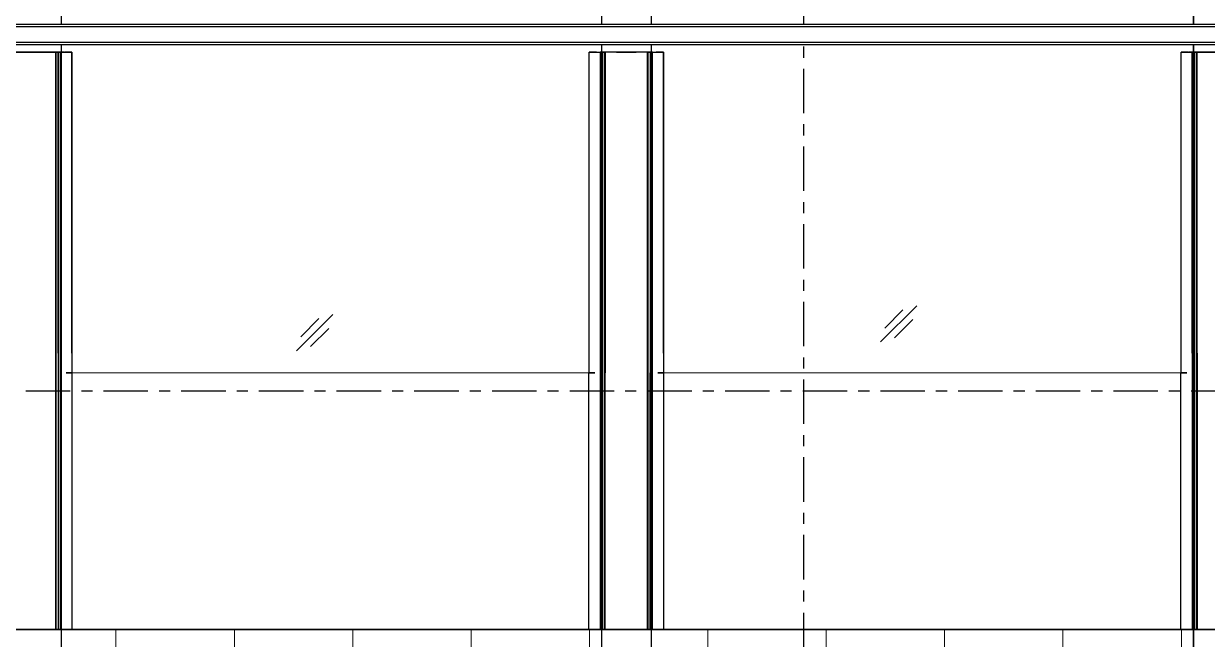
# Model space of a CAD drawing. Header units: millimetres. Extents: x 2519235 to 7246330, y 25937 to 201821.
# Drawn here: x 2849832 to 2855832, y 102240 to 105360 of the extents above; entities that cross this region are included whole.
import ezdxf
from ezdxf.enums import TextEntityAlignment as Align
from ezdxf.xclip import XClip

# ---------------------------------------------------------------- set-up
doc = ezdxf.new("R2010")
doc.units = ezdxf.units.MM
doc.header["$XCLIPFRAME"] = 0
doc.set_wipeout_variables(frame=1)
doc.linetypes.add('TA_GL_000.90000', pattern=[2.475, 0.9, -0.225, 0.225, -0.225, 0.9])
for name, color, linetype in [('000 - 0_HIDE_OBJ_FRAMING_DEF_SUB_1', 7, 'Continuous'), ('000 - 0_SYM_DWG_GRID-BUBBLE_MAIN_COLOR_1', 7, 'Continuous'), ('000 - 0_SYM_DWG_GRIDLINE_MAIN_COLOR_251', 7, 'Continuous'), ('000 - 0_SYM_DWG_LEVEL_TEXT', 7, 'Continuous'), ('010 - ASPG_FRAMING_MAIN_COLOR_1', 7, 'Continuous'), ('010 - ASPG_FRAMING_MAIN_COLOR_2', 7, 'Continuous'), ('010 - ASPG_FRAMING_WIPEOUT_', 7, 'Continuous'), ('_งานโครงสร้าง', 7, 'Continuous'), ('A-GENM', 7, 'Continuous')]:
    doc.layers.add(name, color=color, linetype=linetype)
for name, color, linetype, lineweight in [('A-FLOR-HRAL', 7, 'Continuous', 35), ('A-VRTC', 7, 'Continuous', 9), ('P-SANR-FIXT', 7, 'Continuous', 35)]:
    doc.layers.add(name, color=color, linetype=linetype, lineweight=lineweight)
doc.styles.add('Arial', font='arial.ttf', dxfattribs={"height": 300})
doc.styles.add('Arial_1', font='arial.ttf', dxfattribs={"height": 250})
doc.styles.add('TA', font='', dxfattribs={"height": 4.5})
doc.styles.get('TA').set_extended_font_data('Cordia New')

# ---------------------------------------------------------------- blocks, each defined once
blk = doc.blocks.new('PPLS_Escalator Straight - PPLS_Escalator Double_1000 mm Step Width-32424470-ENTRANCE 1 - ELEVATION 1')
at = {"layer": '000 - 0_HIDE_OBJ_FRAMING_DEF_SUB_1', "color": 7}
for p, q in [((2993917.7, 102290), (2993442.9, 102290)), ((2993442.9, 102290), (2993917.7, 102290)), ((2993917.7, 102290), (2993442.9, 102290)), ((2993442.9, 102290), (2993917.7, 102290)), ((2994956.8, 102290), (2994167.7, 102290)), ((2994167.7, 102290), (2994956.8, 102290)), ((2994956.8, 102290), (2994167.7, 102290)), ((2994167.7, 102290), (2994956.8, 102290)), ((2996917.7, 102290), (2995056.8, 102290)), ((2995056.8, 102290), (2996917.7, 102290)), ((2995403.9, 102290), (2995056.8, 102290)), ((2995056.8, 102290), (2995403.9, 102290)), ((2996917.7, 102290), (2995403.9, 102290)), ((2996917.7, 102290), (2995403.9, 102290)), ((2995403.9, 102290), (2996917.7, 102290)), ((2995403.9, 102290), (2996917.7, 102290)), ((2996022.1, 102290), (2995403.9, 102290)), ((2995403.9, 102290), (2996022.1, 102290)), ((2996022.1, 102290), (2996522.1, 102290)), ((2996522.1, 102290), (2996022.1, 102290)), ((2996917.7, 102290), (2996022.1, 102290)), ((2996022.1, 102290), (2996917.7, 102290)), ((2996522.1, 102290), (2996917.7, 102290)), ((2996917.7, 102290), (2996522.1, 102290)), ((2997168, 102290), (2997522.1, 102290)), ((2997522.1, 102290), (2997168, 102290)), ((2997948.9, 102290), (2997168, 102290)), ((2997168, 102290), (2997948.9, 102290)), ((2997948.9, 102290), (2997168, 102290)), ((2997168, 102290), (2997948.9, 102290)), ((2997948.9, 102290), (2997168, 102290)), ((2997948.9, 102290), (2997168, 102290)), ((2997168, 102290), (2997948.9, 102290)), ((2997168, 102290), (2997948.9, 102290)), ((2997522.1, 102290), (2997948.9, 102290)), ((2997948.9, 102290), (2997522.1, 102290)), ((2997918.9, 102290), (2997948.9, 102290)), ((2997948.9, 102290), (2997918.9, 102290))]:
    blk.add_line(p, q, dxfattribs=at)
blk = doc.blocks.new('PPLS_Escalator Straight - PPLS_Escalator Double_1000 mm Step Width-32424532-ENTRANCE 1 - ELEVATION 1')
at = {"layer": '000 - 0_HIDE_OBJ_FRAMING_DEF_SUB_1', "color": 7}
for p, q in [((2993442.9, 102290), (2993917.7, 102290)), ((2993917.7, 102290), (2993442.9, 102290)), ((2993917.7, 102290), (2993442.9, 102290)), ((2993442.9, 102290), (2993917.7, 102290)), ((2994167.7, 102290), (2994956.8, 102290)), ((2994956.8, 102290), (2994167.7, 102290)), ((2994956.8, 102290), (2994167.7, 102290)), ((2994167.7, 102290), (2994956.8, 102290)), ((2995056.8, 102290), (2996917.7, 102290)), ((2996917.7, 102290), (2995056.8, 102290)), ((2995403.9, 102290), (2995056.8, 102290)), ((2995056.8, 102290), (2995403.9, 102290)), ((2995403.9, 102290), (2996917.7, 102290)), ((2995403.9, 102290), (2996917.7, 102290)), ((2996917.7, 102290), (2995403.9, 102290)), ((2996917.7, 102290), (2995403.9, 102290)), ((2996022.1, 102290), (2995403.9, 102290)), ((2995403.9, 102290), (2996022.1, 102290)), ((2996522.1, 102290), (2996022.1, 102290)), ((2996022.1, 102290), (2996522.1, 102290)), ((2996917.7, 102290), (2996022.1, 102290)), ((2996022.1, 102290), (2996917.7, 102290)), ((2996917.7, 102290), (2996522.1, 102290)), ((2996522.1, 102290), (2996917.7, 102290)), ((2997522.1, 102290), (2997168, 102290)), ((2997168, 102290), (2997522.1, 102290)), ((2997168, 102290), (2997948.9, 102290)), ((2997948.9, 102290), (2997168, 102290)), ((2997948.9, 102290), (2997168, 102290)), ((2997168, 102290), (2997948.9, 102290)), ((2997168, 102290), (2997948.9, 102290)), ((2997168, 102290), (2997948.9, 102290)), ((2997948.9, 102290), (2997168, 102290)), ((2997948.9, 102290), (2997168, 102290)), ((2997948.9, 102290), (2997522.1, 102290)), ((2997522.1, 102290), (2997948.9, 102290)), ((2997918.9, 102290), (2997948.9, 102290)), ((2997948.9, 102290), (2997918.9, 102290))]:
    blk.add_line(p, q, dxfattribs=at)
blk = doc.blocks.new('Railing - Railing-19082426-ENTRANCE 1 - ELEVATION 1')
at = {"layer": '000 - 0_HIDE_OBJ_FRAMING_DEF_SUB_1', "color": 7, "lineweight": 9}
for q in [(3000318.6, 102290), (3000317.8, 102290)]:
    blk.add_line((3000167.7, 102290), q, dxfattribs=at)
blk = doc.blocks.new('PB-DRAIN-CHANNEL_TYPE B_GRATING - 175W X 100D-33414423-ENTRANCE 1 - ELEVATION 1')
at = {"layer": '000 - 0_HIDE_OBJ_FRAMING_DEF_SUB_1', "color": 7}
for p, q in [((3002697.7, 102290), (3002692.7, 102290)), ((3002862.7, 102290), (3002867.7, 102290))]:
    blk.add_line(p, q, dxfattribs=at)
at = {"layer": '000 - 0_HIDE_OBJ_FRAMING_DEF_SUB_1', "color": 7, "lineweight": 9}
for p, q in [((3002697.7, 102290), (3002862.7, 102290)), ((3002862.7, 102290), (3002697.7, 102290))]:
    blk.add_line(p, q, dxfattribs=at)
blk = doc.blocks.new('Railing - Railing-24173574-ENTRANCE 1 - ELEVATION 1')
at = {"layer": '000 - 0_HIDE_OBJ_FRAMING_DEF_SUB_1', "color": 7, "lineweight": 9}
for p, q in [((3000366.9, 102290), (3000537.7, 102290)), ((3000367.7, 102290), (3000537.7, 102290)), ((3000587.7, 102290), (3001517.7, 102290)), ((3000587.7, 102290), (3001517.7, 102290))]:
    blk.add_line(p, q, dxfattribs=at)
blk = doc.blocks.new('Railing - Railing-25432280-ENTRANCE 1 - ELEVATION 1')
at = {"layer": '000 - 0_HIDE_OBJ_FRAMING_DEF_SUB_1', "color": 7, "lineweight": 9}
for p, q in [((3000537.7, 102290), (3000204.7, 102290)), ((3000537.7, 102290), (3000204.7, 102290)), ((3001737.7, 102290), (3000587.7, 102290)), ((3001737.7, 102290), (3000587.7, 102290)), ((3002392.7, 102290), (3001787.7, 102290)), ((3002392.7, 102290), (3001787.7, 102290)), ((3002880.7, 102290), (3002692.7, 102290)), ((3002880.7, 102290), (3002692.7, 102290))]:
    blk.add_line(p, q, dxfattribs=at)
blk = doc.blocks.new('Railing - Railing-25546812-ENTRANCE 1 - ELEVATION 1')
at = {"layer": '000 - 0_HIDE_OBJ_FRAMING_DEF_SUB_1', "color": 7, "lineweight": 9}
for p, q in [((2997204.7, 103590), (2999880.7, 103590)), ((2997204.7, 103590), (2999880.7, 103590)), ((2997204.7, 102290), (2999880.7, 102290)), ((2997204.7, 102290), (2999880.7, 102290))]:
    blk.add_line(p, q, dxfattribs=at)
blk = doc.blocks.new('Railing - Railing-25547395-ENTRANCE 1 - ELEVATION 1')
at = {"layer": '000 - 0_HIDE_OBJ_FRAMING_DEF_SUB_1', "color": 7, "lineweight": 9}
for p, q in [((3000204.7, 103590), (3002880.7, 103590)), ((3000204.7, 103590), (3002880.7, 103590)), ((3000204.7, 102290), (3002880.7, 102290)), ((3000204.7, 102290), (3002880.7, 102290))]:
    blk.add_line(p, q, dxfattribs=at)
blk = doc.blocks.new('Enrance Curtain Wall Panel Edge 4_3000 - Enrance Curtain Wall Panel Edge 4_3000-8185683-ENTRANCE 1 - ELEVATION 1')
at = {"layer": '000 - 0_HIDE_OBJ_FRAMING_DEF_SUB_1', "color": 7}
for p, q in [((3000537.7, 102290), (3000182.7, 102290)), ((3000182.7, 102290), (3000537.7, 102290)), ((3001467.7, 102290), (3000587.7, 102290)), ((3000587.7, 102290), (3001467.7, 102290)), ((3001467.7, 102290), (3001617.7, 102290)), ((3001617.7, 102290), (3001467.7, 102290)), ((3001617.7, 102290), (3001737.7, 102290)), ((3001617.7, 102290), (3001737.7, 102290)), ((3001787.7, 102290), (3002392.7, 102290)), ((3001787.7, 102290), (3002392.7, 102290)), ((3002692.7, 102290), (3002869.9, 102290)), ((3002692.7, 102290), (3002862.3, 102290)), ((3002880.7, 102290), (3002852.2, 102290)), ((3002852.2, 102290), (3002891.4, 102290)), ((3002858, 102290), (3002852.6, 102290)), ((3002852.6, 102290), (3002880.7, 102290)), ((3002878.7, 102290), (3002858, 102290)), ((3002880.7, 102290), (3002882.7, 102290)), ((3002882.7, 102290), (3002880.7, 102290)), ((3002890.9, 102290), (3002880.7, 102290))]:
    blk.add_line(p, q, dxfattribs=at)
blk = doc.blocks.new('Enrance Curtain Wall Panel Edge 5a - Enrance Curtain Wall Panel Edge 5a-28915756-ENTRANCE 1 - ELEVATION 1')
at = {"layer": '000 - 0_HIDE_OBJ_FRAMING_DEF_SUB_1', "color": 7}
for p, q in [((2997167.7, 105215), (2996917.7, 105215)), ((2996935, 105215), (2997042.7, 105215)), ((2997042.7, 105215), (2996992.7, 105215)), ((2996992.7, 105215), (2997042.7, 105215)), ((2997042.7, 105215), (2997150.5, 105215)), ((2997092.7, 105215), (2997042.7, 105215)), ((2997042.7, 105215), (2997092.7, 105215)), ((2997150.5, 103690), (2997150.5, 105215)), ((2997153.3, 105215), (2997163.5, 105215)), ((2997153.3, 103690), (2997153.3, 105215)), ((2997163.5, 105215), (2997163.5, 103690)), ((2997163.5, 103690), (2997163.5, 105215)), ((2997165.5, 105215), (2997174.9, 105215)), ((2997191.7, 105215), (2997168, 105215)), ((2997174.9, 105215), (2997231.6, 105215)), ((2997174.9, 103690), (2997174.9, 105215)), ((2997204.7, 105215), (2997194.5, 105215)), ((2997204.7, 105215), (2997202.7, 105215)), ((2997202.7, 105215), (2997204.7, 105215)), ((2997231.6, 105215), (2997204.7, 105215)), ((2997231.6, 103690), (2997231.6, 105215)), ((2997232.9, 103690), (2997232.9, 105215)), ((2999852.6, 105215), (2999852.6, 103690)), ((2999880.7, 105215), (2999853.9, 105215)), ((2999853.9, 105215), (2999910.6, 105215)), ((2999853.9, 103690), (2999853.9, 105215)), ((2999890.9, 105215), (2999880.7, 105215)), ((2999880.7, 105215), (2999882.7, 105215)), ((2999882.7, 105215), (2999880.7, 105215)), ((2999893.8, 105215), (2999917.1, 105215)), ((2999910.6, 105215), (2999910.6, 103690)), ((2999920, 105215), (2999910.6, 105215)), ((3000167.7, 105215), (2999917.7, 105215)), ((2999922, 103690), (2999922, 105215)), ((2999922, 105215), (2999932.2, 105215)), ((2999922, 103690), (2999922, 105215)), ((2999932.2, 103690), (2999932.2, 105215)), ((2999935, 105215), (2999935, 103690)), ((3000042.7, 105215), (2999935, 105215)), ((3000042.7, 105215), (2999992.7, 105215)), ((2999992.7, 105215), (3000042.7, 105215)), ((3000150.5, 105215), (3000042.7, 105215)), ((3000092.7, 105215), (3000042.7, 105215)), ((3000042.7, 105215), (3000092.7, 105215)), ((3000150.5, 103690), (3000150.5, 105215)), ((3000153.3, 105215), (3000163.5, 105215)), ((3000153.3, 103690), (3000153.3, 105215)), ((3000163.5, 105215), (3000163.5, 103690)), ((3000163.5, 105215), (3000163.5, 103690)), ((3000174.9, 105215), (3000165.5, 105215)), ((3000167.7, 105215), (3000191.7, 105215)), ((3000174.9, 105215), (3000231.6, 105215)), ((3000174.9, 103690), (3000174.9, 105215)), ((3000204.7, 105215), (3000194.5, 105215)), ((3000204.7, 105215), (3000202.7, 105215)), ((3000202.7, 105215), (3000204.7, 105215)), ((3000231.6, 105215), (3000204.7, 105215)), ((3000231.6, 103690), (3000231.6, 105215)), ((3000232.9, 103690), (3000232.9, 105215)), ((3002852.6, 105215), (3002852.6, 103690)), ((3002880.7, 105215), (3002853.9, 105215)), ((3002853.9, 105215), (3002910.6, 105215)), ((3002853.9, 103690), (3002853.9, 105215)), ((3002890.9, 105215), (3002880.7, 105215)), ((3002880.7, 105215), (3002882.7, 105215)), ((3002882.7, 105215), (3002880.7, 105215)), ((3002917.7, 105215), (3002893.8, 105215)), ((3002910.6, 105215), (3002920, 105215)), ((3002910.6, 103690), (3002910.6, 105215)), ((3003167.7, 105215), (3002917.7, 105215)), ((3002922, 103690), (3002922, 105215)), ((3002922, 105215), (3002932.2, 105215)), ((3002922, 103690), (3002922, 105215)), ((3002932.2, 103690), (3002932.2, 105215)), ((3002935, 105215), (3003042.7, 105215)), ((3002935, 103690), (3002935, 105215)), ((2997150.5, 103590), (2997150.5, 103690)), ((2997153.3, 103590), (2997153.3, 103690)), ((2997163.5, 103690), (2997163.5, 103590)), ((2997163.5, 103690), (2997163.5, 103590)), ((2997174.9, 103590), (2997174.9, 103690)), ((2997231.6, 103690), (2997231.6, 103590)), ((2999853.9, 103590), (2999853.9, 103690)), ((2999910.6, 103690), (2999910.6, 103590)), ((2999922, 103590), (2999922, 103690)), ((2999922, 103590), (2999922, 103690)), ((2999932.2, 103590), (2999932.2, 103690)), ((2999935, 103690), (2999935, 103590)), ((3000150.5, 103590), (3000150.5, 103690)), ((3000153.3, 103590), (3000153.3, 103690)), ((3000163.5, 103690), (3000163.5, 103590)), ((3000163.5, 103690), (3000163.5, 103590)), ((3000174.9, 103590), (3000174.9, 103690)), ((3000231.6, 103690), (3000231.6, 103590)), ((3002853.9, 103590), (3002853.9, 103690)), ((3002910.6, 103690), (3002910.6, 103590)), ((3002922, 103590), (3002922, 103690)), ((3002922, 103590), (3002922, 103690)), ((3002932.2, 103590), (3002932.2, 103690)), ((3002935, 103690), (3002935, 103590)), ((2997150.5, 102290), (2997150.5, 103590)), ((2997153.3, 102290), (2997153.3, 103590)), ((2997163.5, 103590), (2997163.5, 102290)), ((2997163.5, 103590), (2997163.5, 102290)), ((2997174.9, 102290), (2997174.9, 103590)), ((2997202.7, 103590), (2997204.7, 103590)), ((2997204.7, 103590), (2997202.7, 103590)), ((2997204.7, 103590), (2997233, 103590)), ((2997231.6, 103590), (2997204.7, 103590)), ((2997231.6, 103590), (2997232.4, 103590)), ((2997233.2, 102290), (2997233.2, 103590)), ((2999852.2, 102290), (2999852.2, 103590)), ((2999880.7, 103590), (2999852.5, 103590)), ((2999853.1, 103590), (2999853.9, 103590)), ((2999853.9, 103590), (2999880.7, 103590)), ((2999880.7, 103590), (2999882.7, 103590)), ((2999882.7, 103590), (2999880.7, 103590)), ((2999910.6, 103590), (2999910.6, 102290)), ((2999922, 102290), (2999922, 103590)), ((2999922, 102290), (2999922, 103590)), ((2999932.2, 102290), (2999932.2, 103590)), ((2999935, 102290), (2999935, 103590)), ((3000150.5, 102290), (3000150.5, 103590)), ((3000153.3, 102290), (3000153.3, 103590)), ((3000163.5, 103590), (3000163.5, 102290)), ((3000163.5, 102290), (3000163.5, 103590)), ((3000174.9, 102290), (3000174.9, 103590)), ((3000204.7, 103590), (3000202.7, 103590)), ((3000202.7, 103590), (3000204.7, 103590)), ((3000233, 103590), (3000204.7, 103590)), ((3000204.7, 103590), (3000231.6, 103590)), ((3000231.6, 103590), (3000232.4, 103590)), ((3000233.2, 102290), (3000233.2, 103590)), ((3002852.2, 102290), (3002852.2, 103590)), ((3002852.5, 103590), (3002880.7, 103590)), ((3002853.1, 103590), (3002853.9, 103590)), ((3002880.7, 103590), (3002853.9, 103590)), ((3002882.7, 103590), (3002880.7, 103590)), ((3002880.7, 103590), (3002882.7, 103590)), ((3002910.6, 103590), (3002910.6, 102290)), ((3002922, 102290), (3002922, 103590)), ((3002922, 102290), (3002922, 103590)), ((3002932.2, 102290), (3002932.2, 103590)), ((3002935, 103590), (3002935, 102290)), ((2997167.7, 102290), (2996917.7, 102290)), ((2996935, 102290), (2997042.7, 102290)), ((2996992.7, 102290), (2997042.7, 102290)), ((2997042.7, 102290), (2996992.7, 102290)), ((2997042.7, 102290), (2997150.5, 102290)), ((2997042.7, 102290), (2997092.7, 102290)), ((2997092.7, 102290), (2997042.7, 102290)), ((2997153.3, 102290), (2997150.5, 102290)), ((2997163.5, 102290), (2997153.3, 102290)), ((2997165.5, 102290), (2997163.5, 102290)), ((2997165.5, 102290), (2997174.9, 102290)), ((2997191.7, 102290), (2997168, 102290)), ((2997233.2, 102290), (2997174.9, 102290)), ((2997194.5, 102290), (2997204.8, 102290)), ((2997204.7, 102290), (2997202.7, 102290)), ((2997202.7, 102290), (2997204.7, 102290)), ((2997232.9, 102290), (2997204.7, 102290)), ((2997204.7, 102290), (2997233.2, 102290)), ((2997227.5, 102290), (2997206.7, 102290)), ((2998467.7, 102290), (2997215.4, 102290)), ((2998467.7, 102290), (2997215.4, 102290)), ((2997227.5, 102290), (2997232.9, 102290)), ((2998617.7, 102290), (2998467.7, 102290)), ((2998467.7, 102290), (2998617.7, 102290)), ((2998617.7, 102290), (2999870.1, 102290)), ((2999870.1, 102290), (2998617.7, 102290)), ((2999859.4, 102290), (2999852.2, 102290)), ((2999852.2, 102290), (2999880.7, 102290)), ((2999880.7, 102290), (2999853.5, 102290)), ((2999854, 102290), (2999858, 102290)), ((2999858, 102290), (2999878.7, 102290)), ((2999878.6, 102290), (2999860.6, 102290)), ((2999910.6, 102290), (2999880.1, 102290)), ((2999880.7, 102290), (2999882.7, 102290)), ((2999882.7, 102290), (2999880.7, 102290)), ((2999880.7, 102290), (2999884.8, 102290)), ((2999885.3, 102290), (2999890.9, 102290)), ((2999893.8, 102290), (2999917.1, 102290)), ((2999920, 102290), (2999910.6, 102290)), ((2999917.7, 102290), (3000167.7, 102290)), ((2999922, 102290), (2999920, 102290)), ((2999932.2, 102290), (2999922, 102290)), ((2999935, 102290), (2999932.2, 102290)), ((3000042.7, 102290), (2999935, 102290)), ((2999994.4, 102290), (2999999.4, 102290)), ((2999999.4, 102290), (2999994.4, 102290)), ((2999999.8, 102290), (3000042.7, 102290)), ((3000042.7, 102290), (2999999.8, 102290)), ((3000150.5, 102290), (3000042.7, 102290)), ((3000042.7, 102290), (3000092.7, 102290)), ((3000092.7, 102290), (3000042.7, 102290)), ((3000153.3, 102290), (3000150.5, 102290)), ((3000163.5, 102290), (3000153.3, 102290)), ((3000165.5, 102290), (3000163.5, 102290)), ((3000174.9, 102290), (3000165.5, 102290)), ((3000167.7, 102290), (3000191.7, 102290)), ((3000233.2, 102290), (3000174.9, 102290)), ((3000194.5, 102290), (3000204.8, 102290)), ((3000204.7, 102290), (3000202.7, 102290)), ((3000202.7, 102290), (3000204.7, 102290)), ((3000232.9, 102290), (3000204.7, 102290)), ((3000204.7, 102290), (3000233.2, 102290)), ((3000206.7, 102290), (3000227.5, 102290)), ((3001467.7, 102290), (3000215.4, 102290)), ((3000215.4, 102290), (3001467.7, 102290)), ((3000227.5, 102290), (3000232.9, 102290)), ((3001467.7, 102290), (3001617.7, 102290)), ((3001617.7, 102290), (3001467.7, 102290)), ((3001617.7, 102290), (3002872.1, 102290)), ((3001617.7, 102290), (3002872.1, 102290)), ((3002910.6, 102290), (3002852.2, 102290)), ((3002852.2, 102290), (3002880.7, 102290)), ((3002880.7, 102290), (3002852.6, 102290)), ((3002852.6, 102290), (3002858, 102290)), ((3002878.7, 102290), (3002858, 102290)), ((3002880.7, 102290), (3002882.7, 102290)), ((3002882.7, 102290), (3002880.7, 102290)), ((3002880.7, 102290), (3002890.9, 102290)), ((3002917.7, 102290), (3002893.8, 102290)), ((3002910.6, 102290), (3002920, 102290)), ((3003167.7, 102290), (3002917.7, 102290)), ((3002922, 102290), (3002920, 102290)), ((3002932.2, 102290), (3002922, 102290)), ((3002935, 102290), (3002932.2, 102290)), ((3002935, 102290), (3003042.7, 102290))]:
    blk.add_line(p, q, dxfattribs=at)
blk = doc.blocks.new('Enrance Curtain Wall Panel Edge 4_3000 - Enrance Curtain Wall Panel Edge 4_3000-25525582-ENTRANCE 1 - ELEVATION 1')
at = {"layer": '000 - 0_HIDE_OBJ_FRAMING_DEF_SUB_1', "color": 7}
for p, q in [((3002880.7, 102290), (3002852.2, 102290)), ((3002852.2, 102290), (3002891.4, 102290)), ((3002858, 102290), (3002852.6, 102290)), ((3002852.6, 102290), (3002880.7, 102290)), ((3002878.7, 102290), (3002858, 102290)), ((3002890.9, 102290), (3002880.7, 102290)), ((3002880.7, 102290), (3002882.7, 102290)), ((3002882.7, 102290), (3002880.7, 102290))]:
    blk.add_line(p, q, dxfattribs=at)
blk = doc.blocks.new('Railing - RL8A_Baluster Post _Mid_-27168255-ENTRANCE 1 - ELEVATION 1')
at = {"layer": '000 - 0_HIDE_OBJ_FRAMING_DEF_SUB_1', "color": 7, "lineweight": 9}
for p, q in [((3000324.3, 102290), (3000318.6, 102290)), ((3000318.6, 102290), (3000324.3, 102290)), ((3000342.7, 102290), (3000325.1, 102290)), ((3000325.1, 102290), (3000342.7, 102290)), ((3000342.7, 102290), (3000366.9, 102290)), ((3000366.9, 102290), (3000342.7, 102290))]:
    blk.add_line(p, q, dxfattribs=at)
blk = doc.blocks.new('Railing - Railing-30880252-ENTRANCE 1 - ELEVATION 1')
at = {"color": 7}
blk.add_blockref('Railing - RL8A_Baluster Post _Mid_-27168255-ENTRANCE 1 - ELEVATION 1', (0, 0), dxfattribs=at)
blk = doc.blocks.new('W-1-PP17-ENT1_REV02_20260415-155428_PP17_ENT1_EX_ELE1')
at = {"layer": '000 - 0_HIDE_OBJ_FRAMING_DEF_SUB_1', "lineweight": 9}
h = blk.add_hatch(dxfattribs=at)
h.set_pattern_fill('FP_10', style=0, pattern_type=2)
h.set_pattern_definition([(90, (-17700.16, 101390), (-600, 4e-14), [])])
h.paths.add_polyline_path([(-18050.2, 101990), (5079.9, 101990), (5079.9, 102290), (-18050.2, 102290), (-18050.2, 102050.1)])
at = {"layer": '000 - 0_HIDE_OBJ_FRAMING_DEF_SUB_1', "color": 7}
for p, q in [((388.3, 103746.8), (572.2, 103930.7)), ((-2571.7, 103702.5), (-2387.8, 103886.3)), ((-2550.5, 103773.2), (-2458.5, 103865.1)), ((409.6, 103817.6), (501.5, 103909.5)), ((459.1, 103768.1), (551, 103860)), ((-2501, 103723.7), (-2409, 103815.6)), ((-3774.9, 102290), (-1025.8, 102290)), ((-1025.8, 102290), (-3774.9, 102290)), ((-775.2, 102290), (-768, 102290)), ((-405.2, 102290), (-775.2, 102290)), ((-775.2, 102290), (1974.8, 102290)), ((1974.8, 102290), (-775.2, 102290)), ((-625.1, 102290), (-775.2, 102290)), ((-768, 102290), (-709.7, 102290)), ((-740.2, 102290), (-738.2, 102290)), ((-738.2, 102290), (-710, 102290)), ((-405.2, 102290), (-600.2, 102290)), ((-405.2, 102290), (-575.2, 102290)), ((574.8, 102290), (-355.2, 102290)), ((794.8, 102290), (-355.2, 102290)), ((794.8, 102290), (-355.2, 102290)), ((794.8, 102290), (624.8, 102290)), ((1449.8, 102290), (844.8, 102290)), ((1449.8, 102290), (844.8, 102290)), ((1449.8, 102290), (844.8, 102290)), ((1774.2, 102290), (1749.8, 102290)), ((1924.8, 102290), (1749.8, 102290)), ((1949.8, 102290), (1749.8, 102290)), ((1949.8, 102290), (1749.8, 102290)), ((1949.8, 102290), (1825.1, 102290))]:
    blk.add_line(p, q, dxfattribs=at)
at = {"layer": '000 - 0_HIDE_OBJ_FRAMING_DEF_SUB_1', "color": 7, "lineweight": 9}
for p, q in [((-10050.2, 102290), (5079.9, 102290)), ((-2162, 102290), (-1025.8, 102290)), ((-1262, 102290), (-1025.8, 102290)), ((-1025.8, 102290), (-1262, 102290)), ((-775.2, 102290), (1974.8, 102290)), ((-775.2, 102290), (1974.8, 102290))]:
    blk.add_line(p, q, dxfattribs=at)
at = {"layer": 'A-FLOR-HRAL', "color": 7, "lineweight": 9}
for name in ['Railing - Railing-25546812-ENTRANCE 1 - ELEVATION 1', 'Railing - Railing-25547395-ENTRANCE 1 - ELEVATION 1', 'Railing - Railing-19082426-ENTRANCE 1 - ELEVATION 1', 'Railing - Railing-25432280-ENTRANCE 1 - ELEVATION 1', 'Railing - Railing-30880252-ENTRANCE 1 - ELEVATION 1', 'Railing - Railing-24173574-ENTRANCE 1 - ELEVATION 1']:
    blk.add_blockref(name, (-3000942.9, 0), dxfattribs=at)
at = {"layer": 'A-GENM', "color": 7}
for name in ['Enrance Curtain Wall Panel Edge 5a - Enrance Curtain Wall Panel Edge 5a-28915756-ENTRANCE 1 - ELEVATION 1', 'Enrance Curtain Wall Panel Edge 4_3000 - Enrance Curtain Wall Panel Edge 4_3000-8185683-ENTRANCE 1 - ELEVATION 1', 'Enrance Curtain Wall Panel Edge 4_3000 - Enrance Curtain Wall Panel Edge 4_3000-25525582-ENTRANCE 1 - ELEVATION 1']:
    blk.add_blockref(name, (-3000942.9, 0), dxfattribs=at)
at = {"layer": 'A-VRTC', "color": 7}
for name in ['PPLS_Escalator Straight - PPLS_Escalator Double_1000 mm Step Width-32424470-ENTRANCE 1 - ELEVATION 1', 'PPLS_Escalator Straight - PPLS_Escalator Double_1000 mm Step Width-32424532-ENTRANCE 1 - ELEVATION 1']:
    blk.add_blockref(name, (-3000942.9, 0), dxfattribs=at)
at = {"layer": 'P-SANR-FIXT', "color": 7}
blk.add_blockref('PB-DRAIN-CHANNEL_TYPE B_GRATING - 175W X 100D-33414423-ENTRANCE 1 - ELEVATION 1', (-3000942.9, 0), dxfattribs=at)
blk = doc.blocks.new('*U1062')
at = {"color": 7}
blk.add_point((0, 0), dxfattribs=at)
at = {"layer": '000 - 0_SYM_DWG_LEVEL_TEXT', "color": 7, "style": 'Arial_1'}
for tag, p in [('LV_NAME_1', (-575.78, 11.92)), ('LV_NAME_2', (-575.79, 6.83)), ('LV_NAME_3', (-575.8, 1.74))]:
    blk.add_attdef(tag, p, '', height=3, dxfattribs=at)
blk = doc.blocks.new('*U2769')
at = {"layer": '000 - 0_SYM_DWG_GRIDLINE_MAIN_COLOR_251', "color": 7, "linetype": 'ByBlock', "ltscale": 5}
blk.add_line((20, 0), (-313.8, 0), dxfattribs=at)
at = {"color": 7, "style": 'TA', "flags": 1}
blk.add_attdef('LOCATION', (6, -6), '', height=4.5, rotation=270, dxfattribs=at)
at = {"layer": '000 - 0_SYM_DWG_GRID-BUBBLE_MAIN_COLOR_1', "color": 7, "style": 'Arial'}
blk.add_attdef('GRID-HEAD', text='', height=4, rotation=90, dxfattribs=at).set_placement((42.25, 0), align=Align.MIDDLE_CENTER)
blk = doc.blocks.new('*U1068')
at = {"layer": '000 - 0_SYM_DWG_GRIDLINE_MAIN_COLOR_251', "color": 7, "linetype": 'ByBlock', "ltscale": 5}
blk.add_line((20, 0), (-878, 0), dxfattribs=at)
at = {"color": 7, "style": 'TA', "flags": 1}
blk.add_attdef('LOCATION', (6, -6), '', height=4.5, rotation=270, dxfattribs=at)
blk = doc.blocks.new('W-1-PP17-ENT1_REV02_20260415-160509_PP17_ENT1_ELE1_DIMS_1')
at = {"color": 7, "xscale": 50, "yscale": 50, "zscale": 50}
for p in [(0, 105290), (0, 103500), (0, 102290)]:
    blk.add_blockref('*U1062', p, dxfattribs=at)
at = {"layer": '000 - 0_SYM_DWG_GRIDLINE_MAIN_COLOR_251', "color": 7, "linetype": 'TA_GL_000.90000', "xscale": 50, "yscale": 50, "zscale": 50}
for name, p, rotation in [('*U2769', (0, 100000), 270), ('*U1068', (-24600, 105290), 180), ('*U1068', (-24600, 103500), 180), ('*U1068', (-24600, 102290), 180)]:
    blk.add_blockref(name, p, dxfattribs=dict(at, rotation=rotation))
blk = doc.blocks.new('W-1-PP17-ENT1_REV02_20260415-160712_PP17_ENT1_SE_ELE1')
at = {"layer": '_งานโครงสร้าง', "color": 7}
for p, q in [((-3765.2, 114340), (-3765.2, 100790)), ((1975, 114340), (1975, 100790))]:
    blk.add_line(p, q, dxfattribs=at)
at = {"layer": '_งานโครงสร้าง', "color": 7, "extrusion": (-1.22465e-16, 1, 0)}
for p, q in [((-1025.2, 100790), (-1025.2, 111490)), ((-775.2, 111490), (-775.2, 100790)), ((1974.8, 100790), (1974.8, 106940))]:
    blk.add_line(p, q, dxfattribs=at)
blk = doc.blocks.new('*U1162')
at = {"color": 7}
blk.add_wipeout([(0, -40), (15000, -40), (15000, 40), (0, 40)], dxfattribs=at).dxf.layer = '010 - ASPG_FRAMING_WIPEOUT_'
at = {"layer": '010 - ASPG_FRAMING_MAIN_COLOR_2', "color": 7}
blk.add_lwpolyline([(0, -40), (15000, -40), (15000, 40), (0, 40)], close=True, dxfattribs=at)
at = {"color": 7}
for points in [[(0, 40), (15000, 40), (15000, 50), (0, 50)], [(0, -50), (15000, -50), (15000, -40), (0, -40)]]:
    blk.add_wipeout(points, dxfattribs=at).dxf.layer = '010 - ASPG_FRAMING_WIPEOUT_'
at = {"layer": '010 - ASPG_FRAMING_MAIN_COLOR_1', "color": 7}
for points in [[(0, 40), (15000, 40), (15000, 50), (0, 50)], [(0, -50), (15000, -50), (15000, -40), (0, -40)]]:
    blk.add_lwpolyline(points, close=True, dxfattribs=at)
blk = doc.blocks.new('W-1-PP17-ENT1_REV02_20260417-021153_PP17_ENT1_ASPG_ELE1')
at = {"color": 7, "rotation": 180}
blk.add_blockref('*U1162', (5100, 105305), dxfattribs=at)

msp = doc.modelspace()

# ---------------------------------------------------------------- block references
at = {"color": 7}
ref = msp.add_blockref('W-1-PP17-ENT1_REV02_20260415-160712_PP17_ENT1_SE_ELE1', (2853787.508, 0), dxfattribs=at)
XClip(ref).set_block_clipping_path([(-30000, 96626.6495575321), (6019.5013926723, 118826.6489075039)])

# ---------------------------------------------------------------- next in the draw order: block references
ref = msp.add_blockref('W-1-PP17-ENT1_REV02_20260415-155428_PP17_ENT1_EX_ELE1', (2853787.508, 0), dxfattribs=at)
XClip(ref).set_block_clipping_path([(-24600, 98829.9999999949), (6019.5013926723, 105364.9999999955)])

# ---------------------------------------------------------------- next in the draw order: block references
ref = msp.add_blockref('W-1-PP17-ENT1_REV02_20260415-160509_PP17_ENT1_ELE1_DIMS_1', (2853787.508, 0), dxfattribs=at)
XClip(ref).set_block_clipping_path([(-30000, 96626.6495575321), (6019.5013926723, 118826.6489075039)])

# ---------------------------------------------------------------- next in the draw order: block references
msp.add_blockref('W-1-PP17-ENT1_REV02_20260417-021153_PP17_ENT1_ASPG_ELE1', (2853787.508, 0), dxfattribs=at)

doc.saveas('drawing.dxf')
